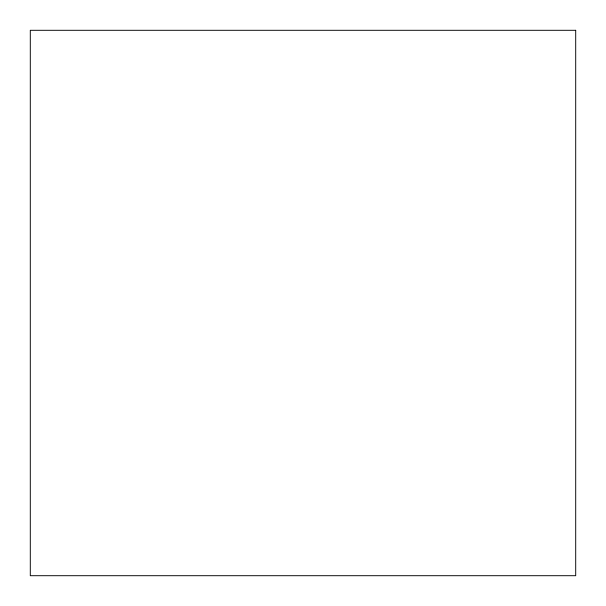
<?xml version="1.0" encoding="UTF-8"?>
<svg xmlns="http://www.w3.org/2000/svg" width="606" height="606" viewBox="0 0 606 606"><rect width="100%" height="100%" fill="white"/><g stroke="black" fill="none" stroke-linecap="round" stroke-linejoin="round"><path stroke-width="0.91" d="M575.7 30.3L30.3 30.3L30.3 575.7L575.7 575.7L575.7 30.3"/></g></svg>
